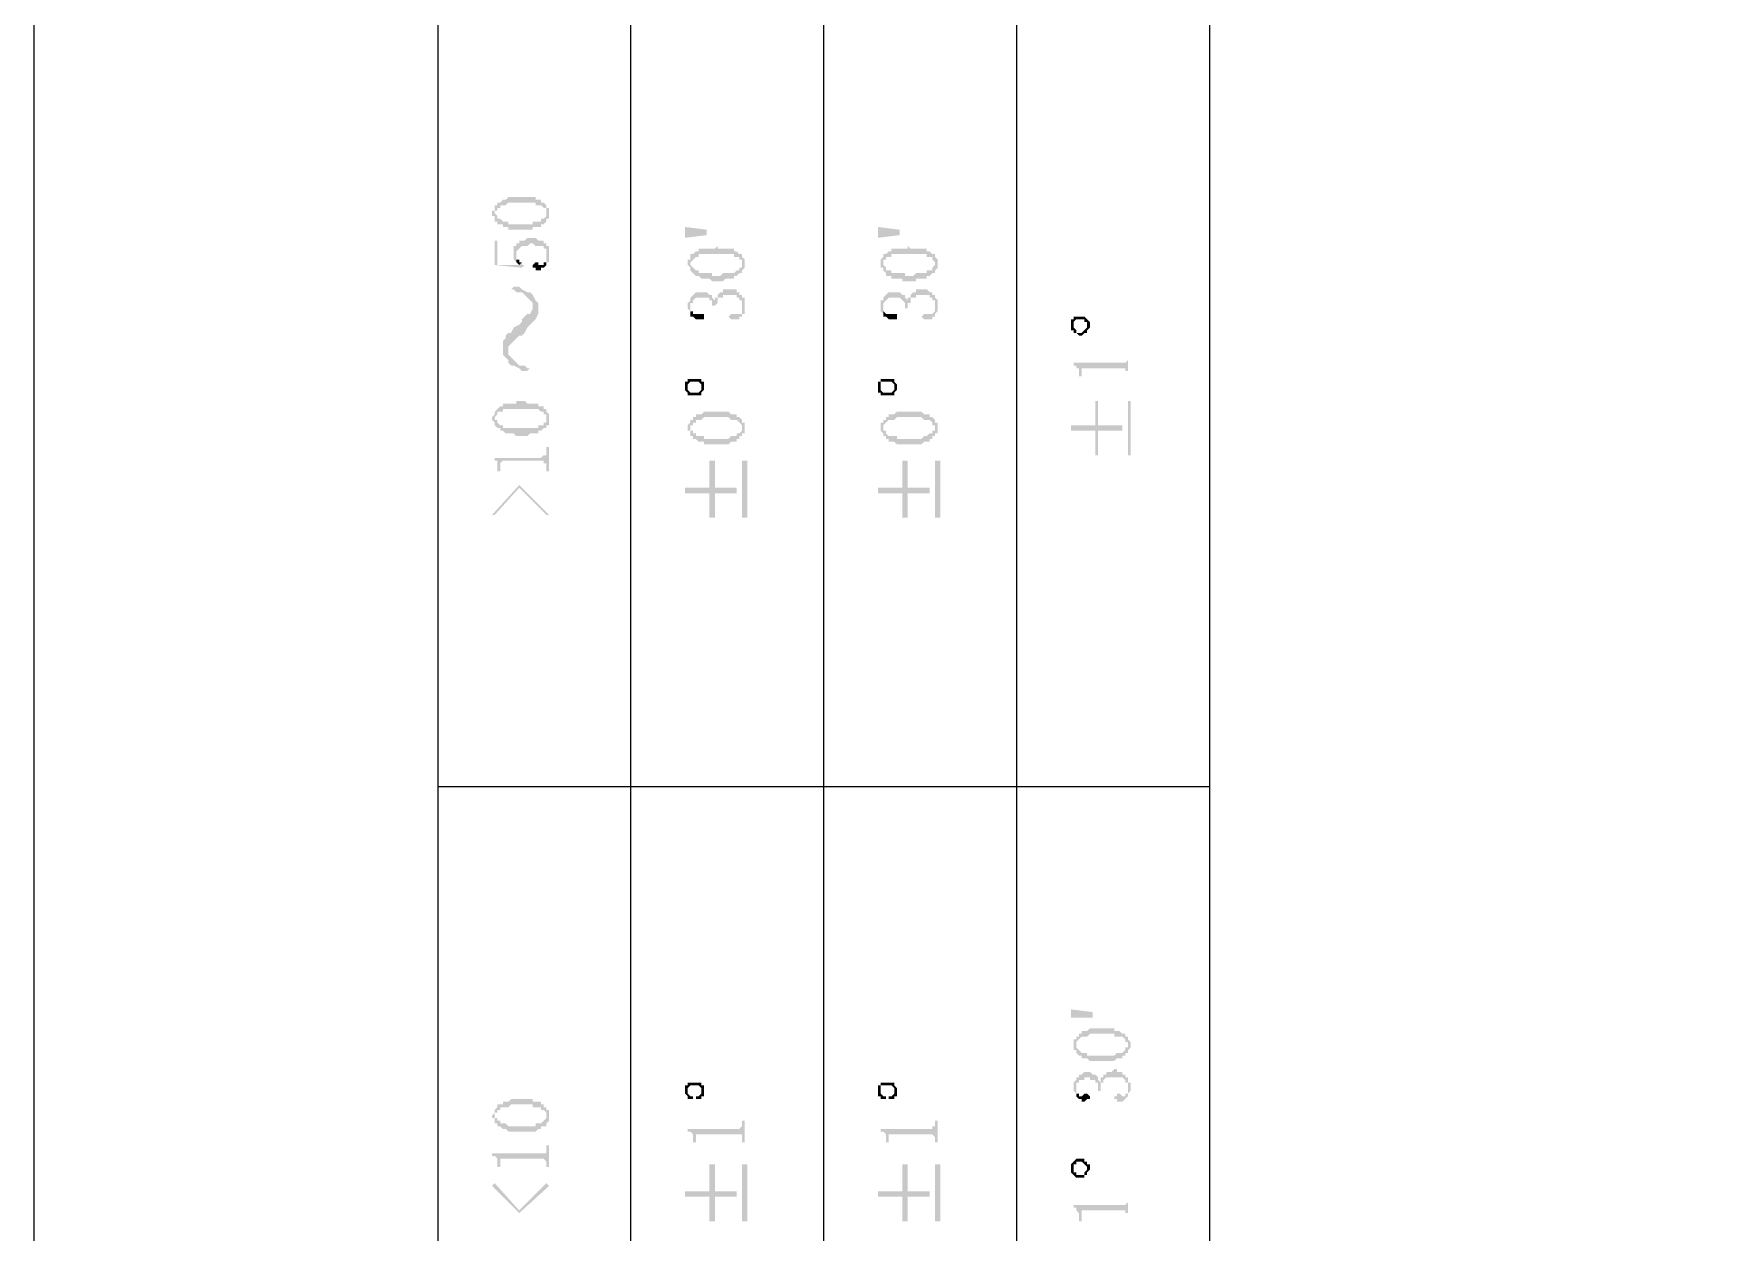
# Model space of a CAD drawing. Header units: millimetres. Extents: x 1167 to 2269, y 1197 to 1555.
# Drawn here: x 1849.13 to 1877.25, y 1494.99 to 1514.9 of the extents above; entities that cross this region are included whole.
import ezdxf

# ---------------------------------------------------------------- set-up
doc = ezdxf.new("R2010")
doc.units = ezdxf.units.MM

msp = doc.modelspace()

# ---------------------------------------------------------------- hatches: boundary and pattern name
at = {"transparency": 33554559}
for points in [[(1856.74221, 1511.91583), (1856.74221, 1511.8707), (1856.78734, 1511.8707), (1856.78734, 1511.82557), (1856.78734, 1511.78043), (1856.78734, 1511.91583), (1856.78734, 1511.96096), (1856.83248, 1511.96096), (1856.83248, 1512.0061), (1856.87761, 1512.0061), (1856.87761, 1512.05123), (1856.96787, 1512.05123), (1857.013, 1512.09636), (1857.46433, 1512.09636), (1857.46433, 1512.05123), (1857.55459, 1512.05123), (1857.59972, 1512.0061), (1857.64486, 1512.0061), (1857.64486, 1511.96096), (1857.64486, 1511.91583), (1857.64486, 1512.05123), (1857.64486, 1512.05123), (1857.59972, 1512.09636), (1857.55459, 1512.09636), (1857.55459, 1512.14149), (1857.46433, 1512.14149), (1857.46433, 1512.18662), (1857.013, 1512.18662), (1856.96787, 1512.14149), (1856.92274, 1512.14149), (1856.87761, 1512.09636), (1856.83248, 1512.09636), (1856.83248, 1512.05123), (1856.78734, 1512.05123), (1856.78734, 1512.0061), (1856.78734, 1511.96096), (1856.74221, 1511.96096)], [(1856.78734, 1511.78043), (1856.83248, 1511.78043), (1856.83248, 1511.7353), (1856.92274, 1511.7353), (1856.92274, 1511.69017), (1857.013, 1511.69017), (1857.013, 1511.64504), (1857.41919, 1511.64504), (1857.41919, 1511.69017), (1857.55459, 1511.69017), (1857.55459, 1511.7353), (1857.59972, 1511.7353), (1857.64486, 1511.78043), (1857.64486, 1511.82557), (1857.68999, 1511.82557), (1857.68999, 1511.8707), (1857.68999, 1511.91583), (1857.68999, 1511.96096), (1857.68999, 1512.0061), (1857.64486, 1512.0061), (1857.64486, 1512.05123), (1857.64486, 1511.91583), (1857.64486, 1511.8707), (1857.64486, 1511.8707), (1857.59972, 1511.82557), (1857.55459, 1511.82557), (1857.55459, 1511.78043), (1857.41919, 1511.78043), (1857.41919, 1511.7353), (1857.013, 1511.7353), (1857.013, 1511.78043), (1856.92274, 1511.78043), (1856.87761, 1511.82557), (1856.83248, 1511.82557), (1856.83248, 1511.8707), (1856.83248, 1511.8707), (1856.78734, 1511.91583), (1856.78734, 1511.91583)], [(1859.9466, 1511.69017), (1860.30765, 1511.64504), (1860.30765, 1511.55477), (1859.9466, 1511.50964)], [(1863.15098, 1511.69017), (1863.51204, 1511.64504), (1863.51204, 1511.55477), (1863.15098, 1511.50964)], [(1856.78734, 1511.46451), (1856.78734, 1511.05832), (1857.23867, 1511.01319), (1857.2838, 1511.05832), (1857.23867, 1511.05832), (1857.23867, 1511.10345), (1857.19353, 1511.05832), (1856.83248, 1511.05832), (1856.83248, 1511.46451)], [(1857.10327, 1511.28398), (1857.10327, 1511.19372), (1857.10327, 1511.14858), (1857.10327, 1511.14858), (1857.1484, 1511.10345), (1857.1484, 1511.23885), (1857.1484, 1511.28398), (1857.1484, 1511.28398), (1857.19353, 1511.32911), (1857.19353, 1511.32911), (1857.23867, 1511.37424), (1857.32893, 1511.37424), (1857.37406, 1511.41938), (1857.41919, 1511.41938), (1857.46433, 1511.37424), (1857.59972, 1511.37424), (1857.59972, 1511.32911), (1857.64486, 1511.32911), (1857.64486, 1511.28398), (1857.64486, 1511.23885), (1857.64486, 1511.10345), (1857.68999, 1511.10345), (1857.68999, 1511.14858), (1857.68999, 1511.23885), (1857.68999, 1511.28398), (1857.68999, 1511.37424), (1857.64486, 1511.37424), (1857.64486, 1511.41938), (1857.59972, 1511.41938), (1857.59972, 1511.46451), (1857.50946, 1511.46451), (1857.46433, 1511.50964), (1857.32893, 1511.50964), (1857.2838, 1511.46451), (1857.19353, 1511.46451), (1857.19353, 1511.41938), (1857.1484, 1511.41938), (1857.1484, 1511.37424), (1857.10327, 1511.37424), (1857.10327, 1511.32911)], [(1859.99173, 1511.05832), (1859.99173, 1511.05832), (1860.03686, 1511.01319), (1860.03686, 1510.96806), (1860.03686, 1511.10345), (1860.03686, 1511.10345), (1860.08199, 1511.14858), (1860.08199, 1511.14858), (1860.12712, 1511.19372), (1860.17226, 1511.19372), (1860.17226, 1511.23885), (1860.75898, 1511.23885), (1860.75898, 1511.19372), (1860.84924, 1511.19372), (1860.84924, 1511.14858), (1860.89437, 1511.14858), (1860.89437, 1511.10345), (1860.89437, 1511.05832), (1860.89437, 1511.23885), (1860.84924, 1511.23885), (1860.80411, 1511.28398), (1860.75898, 1511.28398), (1860.75898, 1511.32911), (1860.48818, 1511.32911), (1860.48818, 1511.37424), (1860.48818, 1511.37424), (1860.44305, 1511.32911), (1860.17226, 1511.32911), (1860.17226, 1511.28398), (1860.12712, 1511.28398), (1860.08199, 1511.23885), (1860.03686, 1511.23885), (1860.03686, 1511.19372), (1860.03686, 1511.14858), (1859.99173, 1511.14858), (1859.99173, 1511.10345)], [(1863.19611, 1511.05832), (1863.19611, 1511.01319), (1863.24124, 1511.01319), (1863.24124, 1510.96806), (1863.24124, 1511.10345), (1863.24124, 1511.14858), (1863.28638, 1511.14858), (1863.28638, 1511.19372), (1863.37664, 1511.19372), (1863.37664, 1511.23885), (1863.96336, 1511.23885), (1863.96336, 1511.19372), (1864.05362, 1511.19372), (1864.05362, 1511.14858), (1864.05362, 1511.14858), (1864.09876, 1511.10345), (1864.09876, 1511.05832), (1864.09876, 1511.23885), (1864.05362, 1511.23885), (1864.00849, 1511.28398), (1863.96336, 1511.28398), (1863.96336, 1511.32911), (1863.69257, 1511.32911), (1863.64743, 1511.37424), (1863.64743, 1511.32911), (1863.37664, 1511.32911), (1863.37664, 1511.28398), (1863.33151, 1511.28398), (1863.28638, 1511.23885), (1863.24124, 1511.23885), (1863.24124, 1511.19372), (1863.24124, 1511.19372), (1863.19611, 1511.14858), (1863.19611, 1511.10345)], [(1857.1484, 1511.10345), (1857.1484, 1511.10345), (1857.19353, 1511.05832), (1857.19353, 1511.05832), (1857.23867, 1511.10345), (1857.19353, 1511.10345), (1857.19353, 1511.14858), (1857.1484, 1511.14858), (1857.1484, 1511.19372), (1857.1484, 1511.23885)], [(1857.41919, 1511.05832), (1857.41919, 1511.01319), (1857.46433, 1511.01319), (1857.46433, 1510.96806), (1857.55459, 1510.96806), (1857.55459, 1511.01319), (1857.59972, 1511.01319), (1857.64486, 1511.05832), (1857.64486, 1511.23885), (1857.64486, 1511.14858), (1857.64486, 1511.10345), (1857.59972, 1511.10345), (1857.59972, 1511.05832), (1857.50946, 1511.05832), (1857.50946, 1511.10345), (1857.46433, 1511.10345)], [(1860.03686, 1510.96806), (1860.08199, 1510.92292), (1860.08199, 1510.92292), (1860.12712, 1510.87779), (1860.17226, 1510.87779), (1860.21739, 1510.83266), (1860.35279, 1510.83266), (1860.39792, 1510.78753), (1860.57845, 1510.78753), (1860.62358, 1510.83266), (1860.75898, 1510.83266), (1860.75898, 1510.87779), (1860.80411, 1510.87779), (1860.84924, 1510.92292), (1860.89437, 1510.92292), (1860.89437, 1510.96806), (1860.89437, 1510.96806), (1860.9395, 1511.01319), (1860.9395, 1511.05832), (1860.9395, 1511.10345), (1860.9395, 1511.14858), (1860.9395, 1511.14858), (1860.89437, 1511.19372), (1860.89437, 1511.05832), (1860.89437, 1511.01319), (1860.84924, 1511.01319), (1860.84924, 1510.96806), (1860.80411, 1510.96806), (1860.75898, 1510.92292), (1860.57845, 1510.92292), (1860.53331, 1510.87779), (1860.39792, 1510.87779), (1860.39792, 1510.92292), (1860.17226, 1510.92292), (1860.17226, 1510.96806), (1860.12712, 1510.96806), (1860.08199, 1511.01319), (1860.08199, 1511.01319), (1860.03686, 1511.05832), (1860.03686, 1511.05832)], [(1863.24124, 1510.96806), (1863.28638, 1510.92292), (1863.28638, 1510.87779), (1863.37664, 1510.87779), (1863.37664, 1510.83266), (1863.55717, 1510.83266), (1863.55717, 1510.78753), (1863.78283, 1510.78753), (1863.78283, 1510.83266), (1863.96336, 1510.83266), (1863.96336, 1510.87779), (1864.00849, 1510.87779), (1864.05362, 1510.92292), (1864.09876, 1510.92292), (1864.09876, 1510.96806), (1864.09876, 1510.96806), (1864.14389, 1511.01319), (1864.14389, 1511.05832), (1864.14389, 1511.10345), (1864.14389, 1511.14858), (1864.14389, 1511.14858), (1864.09876, 1511.19372), (1864.09876, 1511.05832), (1864.09876, 1511.05832), (1864.05362, 1511.01319), (1864.05362, 1510.96806), (1863.96336, 1510.96806), (1863.96336, 1510.92292), (1863.78283, 1510.92292), (1863.7377, 1510.87779), (1863.6023, 1510.87779), (1863.6023, 1510.92292), (1863.37664, 1510.92292), (1863.37664, 1510.96806), (1863.28638, 1510.96806), (1863.28638, 1511.01319), (1863.28638, 1511.01319), (1863.24124, 1511.05832), (1863.24124, 1511.05832)], [(1857.05814, 1510.65213), (1857.10327, 1510.65213), (1857.1484, 1510.607), (1857.23867, 1510.607), (1857.2838, 1510.56187), (1857.32893, 1510.51673), (1857.32893, 1510.51673), (1857.37406, 1510.4716), (1857.41919, 1510.42647), (1857.41919, 1510.11054), (1857.41919, 1510.11054), (1857.46433, 1510.15568), (1857.50946, 1510.24594), (1857.50946, 1510.42647), (1857.46433, 1510.4716), (1857.41919, 1510.56187), (1857.41919, 1510.56187), (1857.37406, 1510.607), (1857.32893, 1510.607), (1857.23867, 1510.65213), (1857.19353, 1510.69726), (1857.10327, 1510.69726)], [(1859.99173, 1510.38134), (1859.99173, 1510.3362), (1859.99173, 1510.3362), (1860.03686, 1510.29107), (1860.03686, 1510.24594), (1860.03686, 1510.38134), (1860.03686, 1510.42647), (1860.08199, 1510.42647), (1860.08199, 1510.4716), (1860.08199, 1510.4716), (1860.12712, 1510.51673), (1860.35279, 1510.51673), (1860.35279, 1510.4716), (1860.39792, 1510.4716), (1860.39792, 1510.42647), (1860.39792, 1510.38134), (1860.44305, 1510.38134), (1860.44305, 1510.3362), (1860.44305, 1510.38134), (1860.48818, 1510.42647), (1860.48818, 1510.4716), (1860.48818, 1510.51673), (1860.57845, 1510.51673), (1860.57845, 1510.56187), (1860.80411, 1510.56187), (1860.80411, 1510.51673), (1860.84924, 1510.51673), (1860.84924, 1510.4716), (1860.89437, 1510.4716), (1860.89437, 1510.42647), (1860.89437, 1510.38134), (1860.89437, 1510.56187), (1860.84924, 1510.56187), (1860.84924, 1510.607), (1860.80411, 1510.607), (1860.80411, 1510.65213), (1860.57845, 1510.65213), (1860.57845, 1510.607), (1860.53331, 1510.607), (1860.48818, 1510.56187), (1860.48818, 1510.51673), (1860.44305, 1510.51673), (1860.44305, 1510.4716), (1860.44305, 1510.4716), (1860.39792, 1510.51673), (1860.39792, 1510.56187), (1860.35279, 1510.56187), (1860.30765, 1510.607), (1860.12712, 1510.607), (1860.08199, 1510.56187), (1860.08199, 1510.56187), (1860.03686, 1510.51673), (1860.03686, 1510.4716), (1860.03686, 1510.4716), (1859.99173, 1510.42647), (1859.99173, 1510.42647)], [(1860.66871, 1510.20081), (1860.66871, 1510.20081), (1860.71384, 1510.15568), (1860.84924, 1510.15568), (1860.84924, 1510.20081), (1860.89437, 1510.20081), (1860.89437, 1510.24594), (1860.9395, 1510.24594), (1860.9395, 1510.3362), (1860.9395, 1510.38134), (1860.9395, 1510.42647), (1860.9395, 1510.51673), (1860.89437, 1510.51673), (1860.89437, 1510.3362), (1860.89437, 1510.29107), (1860.89437, 1510.24594), (1860.71384, 1510.24594)], [(1863.19611, 1510.38134), (1863.19611, 1510.3362), (1863.19611, 1510.29107), (1863.24124, 1510.24594), (1863.24124, 1510.38134), (1863.24124, 1510.42647), (1863.24124, 1510.42647), (1863.28638, 1510.4716), (1863.28638, 1510.4716), (1863.33151, 1510.51673), (1863.51204, 1510.51673), (1863.55717, 1510.4716), (1863.55717, 1510.4716), (1863.6023, 1510.42647), (1863.6023, 1510.38134), (1863.6023, 1510.3362), (1863.64743, 1510.3362), (1863.64743, 1510.42647), (1863.69257, 1510.42647), (1863.69257, 1510.4716), (1863.69257, 1510.51673), (1863.78283, 1510.51673), (1863.78283, 1510.56187), (1864.00849, 1510.56187), (1864.00849, 1510.51673), (1864.05362, 1510.51673), (1864.05362, 1510.4716), (1864.09876, 1510.4716), (1864.09876, 1510.42647), (1864.09876, 1510.38134), (1864.09876, 1510.56187), (1864.05362, 1510.56187), (1864.05362, 1510.607), (1864.00849, 1510.607), (1863.96336, 1510.65213), (1863.78283, 1510.65213), (1863.78283, 1510.607), (1863.7377, 1510.607), (1863.69257, 1510.56187), (1863.69257, 1510.51673), (1863.64743, 1510.51673), (1863.64743, 1510.4716), (1863.64743, 1510.4716), (1863.6023, 1510.51673), (1863.6023, 1510.56187), (1863.55717, 1510.56187), (1863.51204, 1510.607), (1863.33151, 1510.607), (1863.28638, 1510.56187), (1863.28638, 1510.56187), (1863.24124, 1510.51673), (1863.24124, 1510.4716), (1863.19611, 1510.4716), (1863.19611, 1510.42647), (1863.19611, 1510.42647)], [(1863.8731, 1510.20081), (1863.8731, 1510.20081), (1863.91823, 1510.15568), (1864.05362, 1510.15568), (1864.05362, 1510.20081), (1864.09876, 1510.20081), (1864.09876, 1510.24594), (1864.09876, 1510.24594), (1864.14389, 1510.29107), (1864.14389, 1510.3362), (1864.14389, 1510.38134), (1864.14389, 1510.42647), (1864.14389, 1510.4716), (1864.09876, 1510.51673), (1864.09876, 1510.3362), (1864.09876, 1510.29107), (1864.09876, 1510.29107), (1864.05362, 1510.24594), (1863.91823, 1510.24594)], [(1856.92274, 1509.65922), (1856.92274, 1509.56896), (1856.96787, 1509.52383), (1857.013, 1509.47869), (1857.013, 1509.70435), (1857.05814, 1509.74949), (1857.10327, 1509.79462), (1857.1484, 1509.83975), (1857.19353, 1509.88488), (1857.23867, 1509.88488), (1857.2838, 1509.93002), (1857.32893, 1510.02028), (1857.32893, 1510.02028), (1857.37406, 1510.06541), (1857.41919, 1510.11054), (1857.41919, 1510.38134), (1857.41919, 1510.3362), (1857.37406, 1510.24594), (1857.32893, 1510.24594), (1857.2838, 1510.20081), (1857.23867, 1510.15568), (1857.23867, 1510.11054), (1857.19353, 1510.06541), (1857.10327, 1510.02028), (1857.10327, 1510.02028), (1857.05814, 1509.93002), (1857.013, 1509.93002), (1856.96787, 1509.88488), (1856.96787, 1509.83975), (1856.92274, 1509.79462), (1856.92274, 1509.74949)], [(1860.03686, 1510.24594), (1860.03686, 1510.20081), (1860.08199, 1510.20081), (1860.12712, 1510.15568), (1860.26252, 1510.15568), (1860.26252, 1510.20081), (1860.26252, 1510.24594), (1860.08199, 1510.24594), (1860.08199, 1510.29107), (1860.03686, 1510.29107), (1860.03686, 1510.38134)], [(1863.24124, 1510.24594), (1863.24124, 1510.20081), (1863.28638, 1510.20081), (1863.33151, 1510.15568), (1863.46691, 1510.15568), (1863.46691, 1510.20081), (1863.46691, 1510.24594), (1863.28638, 1510.24594), (1863.24124, 1510.29107), (1863.24124, 1510.38134)], [(1866.35536, 1510.06541), (1866.35536, 1510.02028), (1866.35536, 1509.97515), (1866.4005, 1509.97515), (1866.4005, 1510.06541), (1866.4005, 1510.11054), (1866.4005, 1510.11054), (1866.44563, 1510.15568), (1866.58103, 1510.15568), (1866.58103, 1510.11054), (1866.62616, 1510.11054), (1866.62616, 1509.93002), (1866.62616, 1509.97515), (1866.62616, 1509.97515), (1866.67129, 1510.02028), (1866.67129, 1510.06541), (1866.67129, 1510.11054), (1866.62616, 1510.15568), (1866.62616, 1510.15568), (1866.58103, 1510.20081), (1866.4005, 1510.20081), (1866.4005, 1510.15568), (1866.35536, 1510.15568), (1866.35536, 1510.11054), (1866.35536, 1510.11054)], [(1866.4005, 1509.97515), (1866.4005, 1509.93002), (1866.44563, 1509.93002), (1866.49076, 1509.88488), (1866.53589, 1509.88488), (1866.58103, 1509.93002), (1866.62616, 1509.93002), (1866.62616, 1510.06541), (1866.62616, 1510.02028), (1866.62616, 1510.02028), (1866.58103, 1509.97515), (1866.58103, 1509.97515), (1866.53589, 1509.93002), (1866.44563, 1509.93002), (1866.44563, 1509.97515), (1866.44563, 1509.97515), (1866.4005, 1510.02028), (1866.4005, 1510.06541), (1866.4005, 1510.06541)], [(1857.013, 1509.47869), (1857.013, 1509.43356), (1857.05814, 1509.38843), (1857.10327, 1509.38843), (1857.19353, 1509.3433), (1857.23867, 1509.29816), (1857.32893, 1509.29816), (1857.37406, 1509.3433), (1857.32893, 1509.3433), (1857.2838, 1509.38843), (1857.19353, 1509.38843), (1857.1484, 1509.43356), (1857.10327, 1509.47869), (1857.10327, 1509.47869), (1857.05814, 1509.52383), (1857.013, 1509.56896), (1857.013, 1509.61409)], [(1866.4005, 1509.43356), (1866.4005, 1509.38843), (1866.44563, 1509.38843), (1866.44563, 1509.3433), (1866.49076, 1509.3433), (1866.49076, 1509.25303), (1866.49076, 1509.2079), (1866.53589, 1509.2079), (1866.53589, 1509.29816), (1866.53589, 1509.3433), (1867.25801, 1509.3433), (1867.25801, 1509.29816), (1867.30314, 1509.29816), (1867.30314, 1509.25303), (1867.30314, 1509.2079), (1867.30314, 1509.56896), (1867.30314, 1509.52383), (1867.30314, 1509.47869), (1867.25801, 1509.43356), (1867.21288, 1509.43356)], [(1859.9466, 1509.02737), (1859.9466, 1508.98224), (1859.9466, 1508.98224), (1859.99173, 1508.93711), (1859.99173, 1509.0725), (1859.99173, 1509.0725), (1860.03686, 1509.11764), (1860.17226, 1509.11764), (1860.21739, 1509.0725), (1860.21739, 1508.93711), (1860.21739, 1508.93711), (1860.26252, 1508.98224), (1860.26252, 1509.02737), (1860.26252, 1509.0725), (1860.26252, 1509.11764), (1860.21739, 1509.11764), (1860.21739, 1509.16277), (1859.99173, 1509.16277), (1859.99173, 1509.11764), (1859.9466, 1509.11764), (1859.9466, 1509.0725), (1859.9466, 1509.0725)], [(1859.99173, 1508.93711), (1859.99173, 1508.89198), (1860.21739, 1508.89198), (1860.21739, 1509.02737), (1860.21739, 1508.98224), (1860.21739, 1508.98224), (1860.17226, 1508.93711), (1860.03686, 1508.93711), (1859.99173, 1508.98224), (1859.99173, 1509.02737), (1859.99173, 1509.02737)], [(1863.15098, 1509.02737), (1863.15098, 1508.98224), (1863.15098, 1508.93711), (1863.19611, 1508.93711), (1863.19611, 1509.0725), (1863.19611, 1509.11764), (1863.37664, 1509.11764), (1863.42177, 1509.0725), (1863.42177, 1508.93711), (1863.42177, 1508.93711), (1863.46691, 1508.98224), (1863.46691, 1509.02737), (1863.46691, 1509.0725), (1863.46691, 1509.0725), (1863.42177, 1509.11764), (1863.42177, 1509.16277), (1863.19611, 1509.16277), (1863.19611, 1509.11764), (1863.15098, 1509.11764), (1863.15098, 1509.0725), (1863.15098, 1509.0725)], [(1863.19611, 1508.93711), (1863.19611, 1508.89198), (1863.42177, 1508.89198), (1863.42177, 1509.02737), (1863.42177, 1508.98224), (1863.42177, 1508.98224), (1863.37664, 1508.93711), (1863.24124, 1508.93711), (1863.19611, 1508.98224), (1863.19611, 1509.02737), (1863.19611, 1509.02737)], [(1856.74221, 1508.53092), (1856.74221, 1508.48579), (1856.74221, 1508.48579), (1856.78734, 1508.44065), (1856.78734, 1508.39552), (1856.78734, 1508.53092), (1856.78734, 1508.53092), (1856.83248, 1508.57605), (1856.83248, 1508.62118), (1856.92274, 1508.62118), (1856.92274, 1508.66631), (1857.50946, 1508.66631), (1857.55459, 1508.62118), (1857.59972, 1508.62118), (1857.59972, 1508.57605), (1857.64486, 1508.57605), (1857.64486, 1508.53092), (1857.64486, 1508.66631), (1857.59972, 1508.66631), (1857.59972, 1508.71145), (1857.50946, 1508.71145), (1857.50946, 1508.75658), (1857.32893, 1508.75658), (1857.2838, 1508.80171), (1857.1484, 1508.80171), (1857.1484, 1508.75658), (1856.92274, 1508.75658), (1856.92274, 1508.71145), (1856.87761, 1508.71145), (1856.83248, 1508.66631), (1856.83248, 1508.66631), (1856.78734, 1508.62118), (1856.78734, 1508.57605), (1856.78734, 1508.57605)], [(1866.35536, 1508.39552), (1866.35536, 1508.30526), (1866.76155, 1508.30526), (1866.76155, 1507.89907), (1866.80669, 1507.89907), (1866.80669, 1508.30526), (1867.21288, 1508.30526), (1867.21288, 1508.39552), (1866.80669, 1508.39552), (1866.80669, 1508.80171), (1866.76155, 1508.80171), (1866.76155, 1508.39552)], [(1867.34827, 1507.89907), (1867.34827, 1508.80171), (1867.30314, 1508.80171), (1867.30314, 1507.89907)], [(1856.78734, 1508.39552), (1856.83248, 1508.35039), (1856.87761, 1508.35039), (1856.87761, 1508.30526), (1856.92274, 1508.30526), (1856.96787, 1508.26012), (1857.10327, 1508.26012), (1857.1484, 1508.21499), (1857.32893, 1508.21499), (1857.37406, 1508.26012), (1857.50946, 1508.26012), (1857.50946, 1508.30526), (1857.55459, 1508.30526), (1857.59972, 1508.35039), (1857.64486, 1508.35039), (1857.64486, 1508.39552), (1857.68999, 1508.39552), (1857.68999, 1508.44065), (1857.68999, 1508.53092), (1857.68999, 1508.57605), (1857.68999, 1508.57605), (1857.64486, 1508.62118), (1857.64486, 1508.48579), (1857.64486, 1508.44065), (1857.59972, 1508.44065), (1857.59972, 1508.39552), (1857.50946, 1508.39552), (1857.50946, 1508.35039), (1856.92274, 1508.35039), (1856.92274, 1508.39552), (1856.87761, 1508.39552), (1856.83248, 1508.44065), (1856.83248, 1508.48579), (1856.78734, 1508.48579), (1856.78734, 1508.53092)], [(1859.99173, 1508.35039), (1859.99173, 1508.30526), (1860.03686, 1508.30526), (1860.03686, 1508.26012), (1860.03686, 1508.21499), (1860.03686, 1508.35039), (1860.03686, 1508.39552), (1860.08199, 1508.39552), (1860.08199, 1508.44065), (1860.12712, 1508.44065), (1860.12712, 1508.48579), (1860.21739, 1508.48579), (1860.26252, 1508.53092), (1860.66871, 1508.53092), (1860.71384, 1508.48579), (1860.80411, 1508.48579), (1860.84924, 1508.44065), (1860.84924, 1508.44065), (1860.89437, 1508.39552), (1860.89437, 1508.35039), (1860.89437, 1508.48579), (1860.89437, 1508.48579), (1860.84924, 1508.53092), (1860.80411, 1508.53092), (1860.80411, 1508.57605), (1860.71384, 1508.57605), (1860.66871, 1508.62118), (1860.26252, 1508.62118), (1860.21739, 1508.57605), (1860.12712, 1508.57605), (1860.12712, 1508.53092), (1860.08199, 1508.53092), (1860.08199, 1508.48579), (1860.03686, 1508.48579), (1860.03686, 1508.44065), (1860.03686, 1508.44065), (1859.99173, 1508.39552), (1859.99173, 1508.39552)], [(1860.03686, 1508.21499), (1860.08199, 1508.21499), (1860.08199, 1508.16986), (1860.12712, 1508.16986), (1860.17226, 1508.12473), (1860.26252, 1508.12473), (1860.26252, 1508.0796), (1860.66871, 1508.0796), (1860.71384, 1508.12473), (1860.80411, 1508.12473), (1860.80411, 1508.16986), (1860.84924, 1508.16986), (1860.84924, 1508.21499), (1860.89437, 1508.21499), (1860.89437, 1508.26012), (1860.9395, 1508.26012), (1860.9395, 1508.30526), (1860.9395, 1508.35039), (1860.9395, 1508.39552), (1860.9395, 1508.44065), (1860.89437, 1508.44065), (1860.89437, 1508.48579), (1860.89437, 1508.35039), (1860.89437, 1508.30526), (1860.89437, 1508.30526), (1860.84924, 1508.26012), (1860.80411, 1508.26012), (1860.80411, 1508.21499), (1860.71384, 1508.21499), (1860.66871, 1508.16986), (1860.26252, 1508.16986), (1860.26252, 1508.21499), (1860.12712, 1508.21499), (1860.12712, 1508.26012), (1860.08199, 1508.26012), (1860.08199, 1508.30526), (1860.03686, 1508.30526), (1860.03686, 1508.35039), (1860.03686, 1508.35039)], [(1863.19611, 1508.35039), (1863.19611, 1508.30526), (1863.19611, 1508.30526), (1863.24124, 1508.26012), (1863.24124, 1508.21499), (1863.24124, 1508.35039), (1863.24124, 1508.39552), (1863.24124, 1508.39552), (1863.28638, 1508.44065), (1863.28638, 1508.44065), (1863.33151, 1508.48579), (1863.42177, 1508.48579), (1863.46691, 1508.53092), (1863.8731, 1508.53092), (1863.91823, 1508.48579), (1864.00849, 1508.48579), (1864.05362, 1508.44065), (1864.05362, 1508.39552), (1864.09876, 1508.39552), (1864.09876, 1508.35039), (1864.09876, 1508.48579), (1864.09876, 1508.48579), (1864.05362, 1508.53092), (1864.00849, 1508.53092), (1864.00849, 1508.57605), (1863.91823, 1508.57605), (1863.8731, 1508.62118), (1863.46691, 1508.62118), (1863.42177, 1508.57605), (1863.33151, 1508.57605), (1863.33151, 1508.53092), (1863.28638, 1508.53092), (1863.28638, 1508.48579), (1863.24124, 1508.48579), (1863.24124, 1508.44065), (1863.19611, 1508.44065), (1863.19611, 1508.39552), (1863.19611, 1508.39552)], [(1863.24124, 1508.21499), (1863.28638, 1508.21499), (1863.28638, 1508.16986), (1863.33151, 1508.16986), (1863.33151, 1508.12473), (1863.42177, 1508.12473), (1863.46691, 1508.0796), (1863.8731, 1508.0796), (1863.91823, 1508.12473), (1864.00849, 1508.12473), (1864.00849, 1508.16986), (1864.05362, 1508.16986), (1864.05362, 1508.21499), (1864.09876, 1508.21499), (1864.09876, 1508.26012), (1864.14389, 1508.26012), (1864.14389, 1508.30526), (1864.14389, 1508.35039), (1864.14389, 1508.39552), (1864.14389, 1508.44065), (1864.09876, 1508.44065), (1864.09876, 1508.48579), (1864.09876, 1508.35039), (1864.09876, 1508.30526), (1864.05362, 1508.30526), (1864.05362, 1508.26012), (1864.00849, 1508.26012), (1863.96336, 1508.21499), (1863.91823, 1508.21499), (1863.8731, 1508.16986), (1863.46691, 1508.16986), (1863.46691, 1508.21499), (1863.33151, 1508.21499), (1863.28638, 1508.26012), (1863.28638, 1508.30526), (1863.24124, 1508.30526), (1863.24124, 1508.35039), (1863.24124, 1508.35039)], [(1856.74221, 1507.85394), (1856.78734, 1507.85394), (1856.78734, 1507.8088), (1856.83248, 1507.8088), (1856.83248, 1507.76367), (1856.83248, 1507.62827), (1856.87761, 1507.62827), (1856.87761, 1507.76367), (1856.87761, 1507.76367), (1856.92274, 1507.8088), (1857.59972, 1507.8088), (1857.59972, 1507.76367), (1857.64486, 1507.76367), (1857.64486, 1507.62827), (1857.68999, 1507.62827), (1857.68999, 1508.03446), (1857.64486, 1508.03446), (1857.64486, 1507.9442), (1857.64486, 1507.89907), (1857.59972, 1507.89907), (1857.55459, 1507.85394)], [(1859.9466, 1507.35748), (1859.9466, 1507.26722), (1860.35279, 1507.26722), (1860.35279, 1506.86103), (1860.44305, 1506.86103), (1860.44305, 1507.26722), (1860.80411, 1507.26722), (1860.80411, 1507.35748), (1860.44305, 1507.35748), (1860.44305, 1507.8088), (1860.35279, 1507.8088), (1860.35279, 1507.35748)], [(1860.98464, 1506.86103), (1860.98464, 1507.8088), (1860.89437, 1507.8088), (1860.89437, 1506.86103)], [(1863.15098, 1507.35748), (1863.15098, 1507.26722), (1863.55717, 1507.26722), (1863.55717, 1506.86103), (1863.64743, 1506.86103), (1863.64743, 1507.26722), (1864.00849, 1507.26722), (1864.00849, 1507.35748), (1863.64743, 1507.35748), (1863.64743, 1507.8088), (1863.55717, 1507.8088), (1863.55717, 1507.35748)], [(1864.18902, 1506.86103), (1864.18902, 1507.8088), (1864.09876, 1507.8088), (1864.09876, 1506.86103)], [(1856.74221, 1506.90616), (1856.78734, 1506.90616), (1857.19353, 1507.35748), (1857.64486, 1506.90616), (1857.68999, 1506.90616), (1857.19353, 1507.40261)], [(1866.35536, 1498.6921), (1866.71642, 1498.64697), (1866.71642, 1498.55671), (1866.35536, 1498.55671)], [(1866.4005, 1498.10539), (1866.4005, 1498.06025), (1866.4005, 1498.01512), (1866.44563, 1498.01512), (1866.44563, 1497.96999), (1866.44563, 1498.10539), (1866.44563, 1498.15052), (1866.44563, 1498.15052), (1866.49076, 1498.19565), (1866.49076, 1498.19565), (1866.53589, 1498.24078), (1866.62616, 1498.24078), (1866.67129, 1498.28591), (1867.07748, 1498.28591), (1867.07748, 1498.24078), (1867.21288, 1498.24078), (1867.25801, 1498.19565), (1867.25801, 1498.15052), (1867.30314, 1498.15052), (1867.30314, 1498.10539), (1867.30314, 1498.24078), (1867.25801, 1498.24078), (1867.25801, 1498.28591), (1867.21288, 1498.28591), (1867.16774, 1498.33105), (1867.07748, 1498.33105), (1867.07748, 1498.37618), (1866.67129, 1498.37618), (1866.62616, 1498.33105), (1866.53589, 1498.33105), (1866.53589, 1498.28591), (1866.49076, 1498.28591), (1866.49076, 1498.24078), (1866.44563, 1498.24078), (1866.44563, 1498.19565), (1866.4005, 1498.19565), (1866.4005, 1498.15052), (1866.4005, 1498.15052)], [(1866.44563, 1497.96999), (1866.44563, 1497.96999), (1866.49076, 1497.92486), (1866.53589, 1497.92486), (1866.53589, 1497.87973), (1866.62616, 1497.87973), (1866.67129, 1497.83459), (1867.07748, 1497.83459), (1867.12261, 1497.87973), (1867.21288, 1497.87973), (1867.21288, 1497.92486), (1867.25801, 1497.92486), (1867.25801, 1497.96999), (1867.30314, 1497.96999), (1867.30314, 1498.01512), (1867.30314, 1498.01512), (1867.34827, 1498.06025), (1867.34827, 1498.10539), (1867.34827, 1498.15052), (1867.34827, 1498.15052), (1867.30314, 1498.19565), (1867.30314, 1498.24078), (1867.30314, 1498.10539), (1867.30314, 1498.06025), (1867.25801, 1498.06025), (1867.25801, 1498.01512), (1867.25801, 1498.01512), (1867.21288, 1497.96999), (1867.12261, 1497.96999), (1867.07748, 1497.92486), (1866.62616, 1497.92486), (1866.62616, 1497.96999), (1866.53589, 1497.96999), (1866.49076, 1498.01512), (1866.49076, 1498.01512), (1866.44563, 1498.06025), (1866.44563, 1498.10539), (1866.44563, 1498.10539)], [(1866.4005, 1497.4284), (1866.4005, 1497.38327), (1866.4005, 1497.33814), (1866.4005, 1497.33814), (1866.44563, 1497.29301), (1866.44563, 1497.38327), (1866.44563, 1497.4284), (1866.44563, 1497.47354), (1866.49076, 1497.47354), (1866.49076, 1497.51867), (1866.58103, 1497.51867), (1866.58103, 1497.5638), (1866.67129, 1497.5638), (1866.67129, 1497.51867), (1866.76155, 1497.51867), (1866.76155, 1497.47354), (1866.80669, 1497.47354), (1866.80669, 1497.38327), (1866.80669, 1497.33814), (1866.85182, 1497.33814), (1866.85182, 1497.38327), (1866.85182, 1497.47354), (1866.89695, 1497.47354), (1866.89695, 1497.51867), (1866.89695, 1497.51867), (1866.94208, 1497.5638), (1867.21288, 1497.5638), (1867.25801, 1497.51867), (1867.25801, 1497.47354), (1867.30314, 1497.47354), (1867.30314, 1497.4284), (1867.30314, 1497.38327), (1867.30314, 1497.5638), (1867.25801, 1497.5638), (1867.25801, 1497.60893), (1867.21288, 1497.60893), (1867.21288, 1497.65406), (1867.12261, 1497.65406), (1867.12261, 1497.6992), (1867.07748, 1497.6992), (1867.03235, 1497.65406), (1866.94208, 1497.65406), (1866.94208, 1497.60893), (1866.89695, 1497.60893), (1866.89695, 1497.5638), (1866.85182, 1497.5638), (1866.85182, 1497.51867), (1866.85182, 1497.47354), (1866.80669, 1497.51867), (1866.80669, 1497.5638), (1866.80669, 1497.5638), (1866.76155, 1497.60893), (1866.71642, 1497.60893), (1866.67129, 1497.65406), (1866.58103, 1497.65406), (1866.53589, 1497.60893), (1866.49076, 1497.60893), (1866.49076, 1497.5638), (1866.44563, 1497.5638), (1866.44563, 1497.51867), (1866.44563, 1497.51867), (1866.4005, 1497.47354)], [(1867.07748, 1497.20274), (1867.12261, 1497.20274), (1867.12261, 1497.15761), (1867.21288, 1497.15761), (1867.25801, 1497.20274), (1867.25801, 1497.20274), (1867.30314, 1497.24787), (1867.30314, 1497.29301), (1867.30314, 1497.29301), (1867.34827, 1497.33814), (1867.34827, 1497.38327), (1867.34827, 1497.4284), (1867.34827, 1497.47354), (1867.30314, 1497.47354), (1867.30314, 1497.5638), (1867.30314, 1497.38327), (1867.30314, 1497.33814), (1867.30314, 1497.29301), (1867.25801, 1497.29301), (1867.25801, 1497.24787), (1867.21288, 1497.24787), (1867.16774, 1497.29301), (1867.12261, 1497.29301), (1867.12261, 1497.24787), (1867.07748, 1497.24787)], [(1859.9466, 1497.33814), (1859.9466, 1497.29301), (1859.9466, 1497.29301), (1859.99173, 1497.24787), (1859.99173, 1497.38327), (1859.99173, 1497.38327), (1860.03686, 1497.4284), (1860.17226, 1497.4284), (1860.21739, 1497.38327), (1860.21739, 1497.24787), (1860.26252, 1497.24787), (1860.26252, 1497.33814), (1860.26252, 1497.38327), (1860.26252, 1497.4284), (1860.21739, 1497.4284), (1860.21739, 1497.47354), (1859.99173, 1497.47354), (1859.99173, 1497.4284), (1859.9466, 1497.4284), (1859.9466, 1497.38327), (1859.9466, 1497.38327)], [(1859.99173, 1497.24787), (1859.99173, 1497.20274), (1860.21739, 1497.20274), (1860.21739, 1497.33814), (1860.21739, 1497.29301), (1860.21739, 1497.29301), (1860.17226, 1497.24787), (1860.12712, 1497.24787), (1860.12712, 1497.20274), (1860.08199, 1497.20274), (1860.08199, 1497.24787), (1860.03686, 1497.24787), (1859.99173, 1497.29301), (1859.99173, 1497.33814), (1859.99173, 1497.33814)], [(1863.15098, 1497.33814), (1863.15098, 1497.29301), (1863.15098, 1497.24787), (1863.19611, 1497.24787), (1863.19611, 1497.38327), (1863.19611, 1497.4284), (1863.37664, 1497.4284), (1863.42177, 1497.38327), (1863.42177, 1497.24787), (1863.46691, 1497.24787), (1863.46691, 1497.33814), (1863.46691, 1497.38327), (1863.46691, 1497.38327), (1863.42177, 1497.4284), (1863.42177, 1497.47354), (1863.19611, 1497.47354), (1863.19611, 1497.4284), (1863.15098, 1497.4284), (1863.15098, 1497.38327), (1863.15098, 1497.38327)], [(1863.19611, 1497.24787), (1863.19611, 1497.20274), (1863.42177, 1497.20274), (1863.42177, 1497.33814), (1863.42177, 1497.29301), (1863.42177, 1497.29301), (1863.37664, 1497.24787), (1863.33151, 1497.24787), (1863.33151, 1497.20274), (1863.28638, 1497.20274), (1863.28638, 1497.24787), (1863.24124, 1497.24787), (1863.19611, 1497.29301), (1863.19611, 1497.33814), (1863.19611, 1497.33814)], [(1866.44563, 1497.29301), (1866.44563, 1497.24787), (1866.44563, 1497.24787), (1866.49076, 1497.20274), (1866.53589, 1497.20274), (1866.53589, 1497.15761), (1866.58103, 1497.15761), (1866.62616, 1497.20274), (1866.67129, 1497.20274), (1866.67129, 1497.24787), (1866.67129, 1497.24787), (1866.62616, 1497.29301), (1866.58103, 1497.29301), (1866.53589, 1497.24787), (1866.49076, 1497.24787), (1866.49076, 1497.29301), (1866.44563, 1497.29301), (1866.44563, 1497.33814), (1866.44563, 1497.38327)], [(1856.74221, 1496.93195), (1856.74221, 1496.88682), (1856.78734, 1496.88682), (1856.78734, 1496.84169), (1856.78734, 1496.79655), (1856.78734, 1496.93195), (1856.78734, 1496.97708), (1856.83248, 1496.97708), (1856.83248, 1497.02221), (1856.87761, 1497.02221), (1856.87761, 1497.06735), (1857.013, 1497.06735), (1857.05814, 1497.11248), (1857.41919, 1497.11248), (1857.41919, 1497.06735), (1857.55459, 1497.06735), (1857.55459, 1497.02221), (1857.59972, 1497.02221), (1857.64486, 1496.97708), (1857.64486, 1496.93195), (1857.64486, 1497.06735), (1857.59972, 1497.06735), (1857.59972, 1497.11248), (1857.55459, 1497.11248), (1857.55459, 1497.15761), (1857.41919, 1497.15761), (1857.41919, 1497.20274), (1857.05814, 1497.20274), (1857.013, 1497.15761), (1856.92274, 1497.15761), (1856.92274, 1497.11248), (1856.83248, 1497.11248), (1856.83248, 1497.06735), (1856.83248, 1497.06735), (1856.78734, 1497.02221), (1856.78734, 1496.97708), (1856.78734, 1496.97708)], [(1856.78734, 1496.79655), (1856.83248, 1496.79655), (1856.83248, 1496.75142), (1856.87761, 1496.75142), (1856.92274, 1496.70629), (1856.96787, 1496.70629), (1857.013, 1496.66116), (1857.46433, 1496.66116), (1857.50946, 1496.70629), (1857.55459, 1496.70629), (1857.55459, 1496.75142), (1857.64486, 1496.75142), (1857.64486, 1496.79655), (1857.64486, 1496.79655), (1857.68999, 1496.84169), (1857.68999, 1496.88682), (1857.68999, 1496.93195), (1857.68999, 1496.97708), (1857.68999, 1497.02221), (1857.64486, 1497.02221), (1857.64486, 1497.06735), (1857.64486, 1496.88682), (1857.64486, 1496.88682), (1857.59972, 1496.84169), (1857.59972, 1496.84169), (1857.55459, 1496.79655), (1857.46433, 1496.79655), (1857.46433, 1496.75142), (1857.013, 1496.75142), (1856.96787, 1496.79655), (1856.87761, 1496.79655), (1856.87761, 1496.84169), (1856.83248, 1496.84169), (1856.83248, 1496.88682), (1856.78734, 1496.88682), (1856.78734, 1496.93195)], [(1859.99173, 1496.70629), (1859.99173, 1496.66116), (1860.03686, 1496.66116), (1860.08199, 1496.61602), (1860.08199, 1496.57089), (1860.08199, 1496.48063), (1860.12712, 1496.48063), (1860.12712, 1496.57089), (1860.12712, 1496.61602), (1860.89437, 1496.61602), (1860.89437, 1496.57089), (1860.89437, 1496.48063), (1860.9395, 1496.48063), (1860.9395, 1496.84169), (1860.89437, 1496.84169), (1860.89437, 1496.79655), (1860.89437, 1496.75142), (1860.89437, 1496.75142), (1860.84924, 1496.70629), (1860.80411, 1496.70629)], [(1863.19611, 1496.70629), (1863.19611, 1496.66116), (1863.24124, 1496.66116), (1863.28638, 1496.61602), (1863.28638, 1496.57089), (1863.28638, 1496.48063), (1863.33151, 1496.48063), (1863.33151, 1496.57089), (1863.33151, 1496.61602), (1864.05362, 1496.61602), (1864.09876, 1496.57089), (1864.09876, 1496.48063), (1864.14389, 1496.48063), (1864.14389, 1496.84169), (1864.09876, 1496.84169), (1864.09876, 1496.79655), (1864.09876, 1496.75142), (1864.05362, 1496.75142), (1864.05362, 1496.70629), (1864.00849, 1496.70629)], [(1856.74221, 1496.3001), (1856.74221, 1496.25497), (1856.78734, 1496.25497), (1856.83248, 1496.20983), (1856.83248, 1496.11957), (1856.83248, 1496.07444), (1856.87761, 1496.07444), (1856.87761, 1496.1647), (1856.87761, 1496.20983), (1857.59972, 1496.20983), (1857.64486, 1496.1647), (1857.64486, 1496.11957), (1857.64486, 1496.07444), (1857.68999, 1496.07444), (1857.68999, 1496.4355), (1857.64486, 1496.4355), (1857.64486, 1496.34523), (1857.64486, 1496.3001), (1857.55459, 1496.3001)], [(1859.9466, 1495.66825), (1859.9466, 1495.57798), (1860.35279, 1495.57798), (1860.35279, 1495.17179), (1860.44305, 1495.17179), (1860.44305, 1495.57798), (1860.80411, 1495.57798), (1860.80411, 1495.66825), (1860.44305, 1495.66825), (1860.44305, 1496.11957), (1860.35279, 1496.11957), (1860.35279, 1495.66825)], [(1860.98464, 1495.17179), (1860.98464, 1496.11957), (1860.89437, 1496.11957), (1860.89437, 1495.17179)], [(1863.15098, 1495.66825), (1863.15098, 1495.57798), (1863.55717, 1495.57798), (1863.55717, 1495.17179), (1863.64743, 1495.17179), (1863.64743, 1495.57798), (1864.00849, 1495.57798), (1864.00849, 1495.66825), (1863.64743, 1495.66825), (1863.64743, 1496.11957), (1863.55717, 1496.11957), (1863.55717, 1495.66825)], [(1864.18902, 1495.17179), (1864.18902, 1496.11957), (1864.09876, 1496.11957), (1864.09876, 1495.17179)], [(1866.35536, 1496.07444), (1866.35536, 1496.02931), (1866.35536, 1495.98417), (1866.35536, 1495.98417), (1866.4005, 1495.93904), (1866.4005, 1496.11957), (1866.44563, 1496.11957), (1866.44563, 1496.1647), (1866.53589, 1496.1647), (1866.58103, 1496.11957), (1866.58103, 1496.11957), (1866.62616, 1496.07444), (1866.62616, 1495.93904), (1866.62616, 1495.98417), (1866.62616, 1495.98417), (1866.67129, 1496.02931), (1866.67129, 1496.07444), (1866.67129, 1496.11957), (1866.62616, 1496.11957), (1866.62616, 1496.1647), (1866.58103, 1496.1647), (1866.58103, 1496.20983), (1866.44563, 1496.20983), (1866.4005, 1496.1647), (1866.4005, 1496.1647), (1866.35536, 1496.11957)], [(1856.74221, 1495.75851), (1857.19353, 1495.30719), (1857.68999, 1495.75851), (1857.64486, 1495.80365), (1857.19353, 1495.35232), (1856.78734, 1495.80365)], [(1866.4005, 1495.93904), (1866.4005, 1495.93904), (1866.44563, 1495.89391), (1866.58103, 1495.89391), (1866.58103, 1495.93904), (1866.62616, 1495.93904), (1866.62616, 1496.07444), (1866.62616, 1496.02931), (1866.62616, 1496.02931), (1866.58103, 1495.98417), (1866.58103, 1495.93904), (1866.44563, 1495.93904), (1866.44563, 1495.98417), (1866.4005, 1495.98417), (1866.4005, 1496.02931), (1866.4005, 1496.02931)], [(1866.4005, 1495.44259), (1866.4005, 1495.39746), (1866.44563, 1495.39746), (1866.44563, 1495.35232), (1866.44563, 1495.35232), (1866.49076, 1495.30719), (1866.49076, 1495.17179), (1866.53589, 1495.17179), (1866.53589, 1495.30719), (1866.53589, 1495.35232), (1867.25801, 1495.35232), (1867.25801, 1495.30719), (1867.30314, 1495.30719), (1867.30314, 1495.17179), (1867.30314, 1495.57798), (1867.30314, 1495.48772), (1867.30314, 1495.48772), (1867.25801, 1495.44259), (1867.21288, 1495.44259)]]:
    msp.add_hatch(color=256, dxfattribs=at).paths.add_polyline_path(points)

# ---------------------------------------------------------------- linework, layer by layer
msp.add_line((1855.83949, 1549.22789), (1855.83949, 1262.48694))
msp.add_lwpolyline([(2269.13303, 1258.22789), (2269.13303, 1555.22789), (1849.13303, 1555.22789), (1849.13303, 1258.22789)], close=True)
for points in [[(1859.04395, 1549.22789), (1859.04395, 1475.31364)], [(1862.24834, 1549.22789), (1862.24834, 1475.31364)], [(1865.45272, 1549.22789), (1865.45272, 1475.31364)], [(1868.65711, 1549.22789), (1868.65711, 1262.48694)], [(1855.83957, 1502.39294), (1868.65711, 1502.39294)]]:
    msp.add_lwpolyline(points)

doc.saveas('drawing.dxf')
